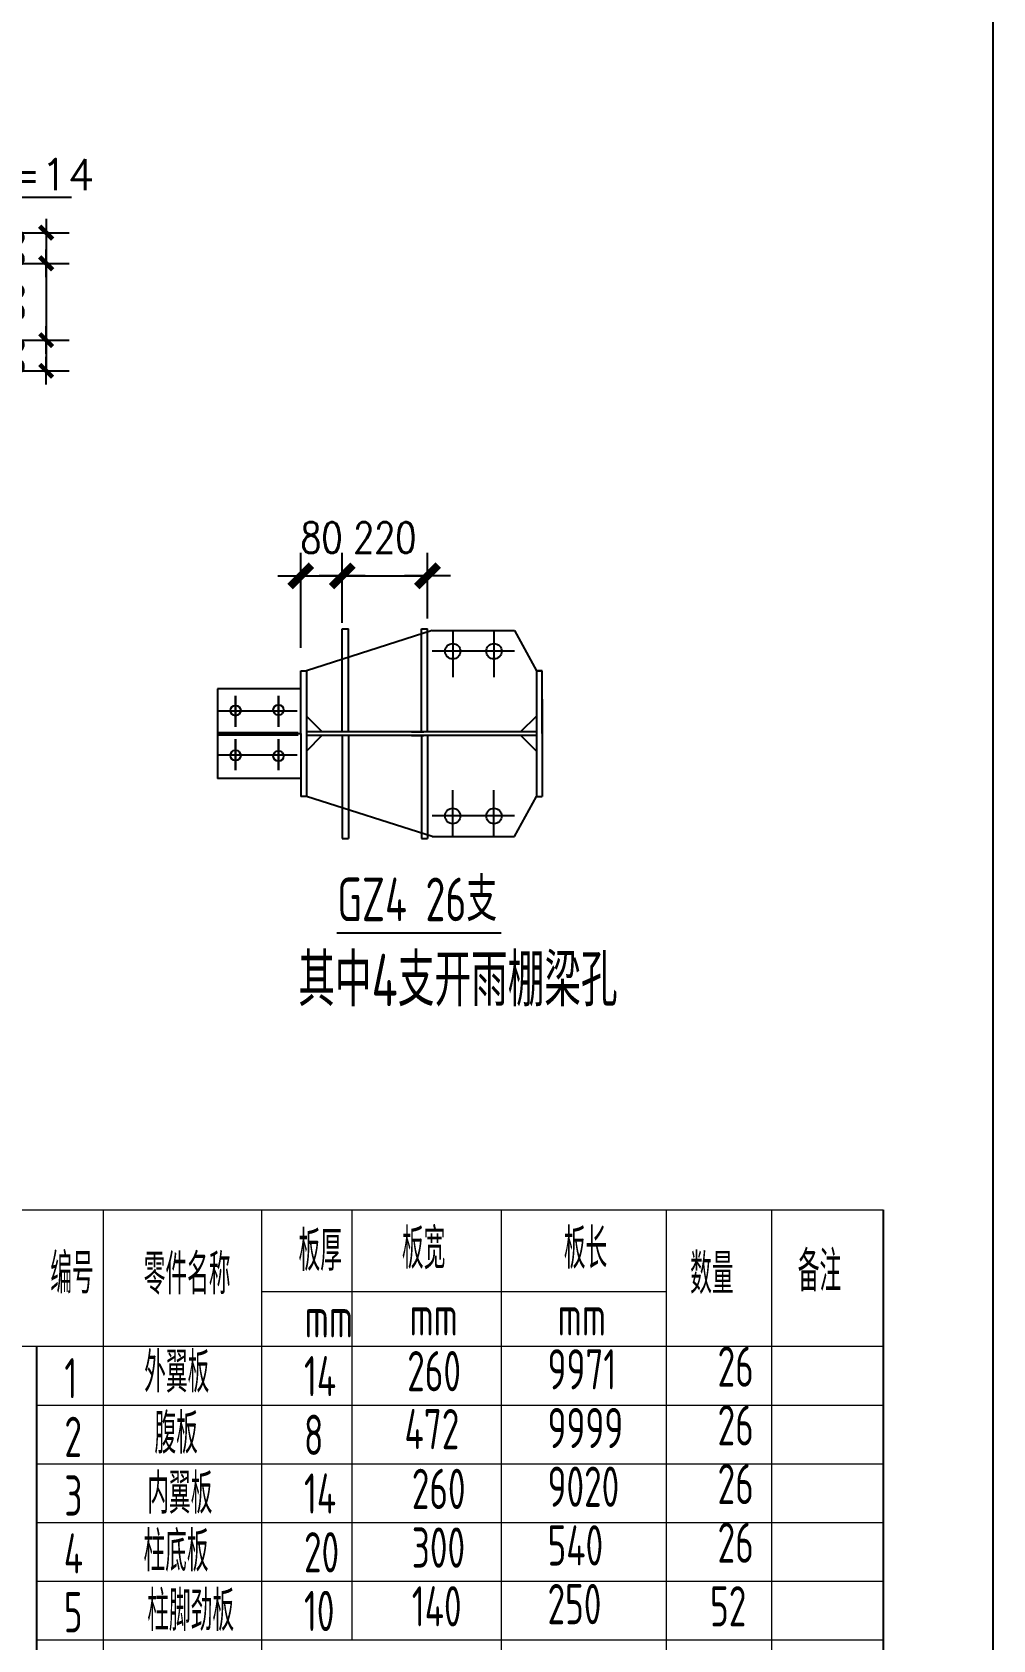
# Model space of a CAD drawing. Header units: millimetres. Extents: x 1471994 to 4527627, y -5186613 to -1927582.
# Drawn here: x 1506199 to 1509959, y -1994450 to -1988163 of the extents above; entities that cross this region are included whole.
import ezdxf

# ---------------------------------------------------------------- set-up
doc = ezdxf.new("R2010")
doc.units = ezdxf.units.MM
doc.header["$LTSCALE"] = 1000
doc.header["$PDMODE"] = 34
doc.linetypes.add('CENTER', pattern=[50.8, 31.75, -6.35, 6.35, -6.35])
doc.layers.add('轴线层', color=1, linetype='CENTER', lineweight=15)
doc.layers.add('钢架', color=7, linetype='Continuous', lineweight=25)
doc.styles.add('DIM_FONT', font='simplex.shx', dxfattribs={"width": 0.8, "bigfont": 'hztxt.shx'})
doc.styles.add('hz', font='gbenor.shx', dxfattribs={"width": 0.75, "height": 100, "bigfont": 'gbcbig.shx'})
doc.styles.get("Standard").update_dxf_attribs({"font": 'txt', "bigfont": 'gbcbig.shx'})
doc.styles.add('TSSD_Label', font='Tssdeng.shx', dxfattribs={"width": 0.7, "bigfont": 'hztxt.shx'})
doc.dimstyles.new('WGH(1)', dxfattribs={"dimscale": 1.2, "dimtxt": 100, "dimasz": 0.5, "dimexe": 75, "dimexo": 75, "dimgap": 75, "dimtad": 1, "dimdec": 0, "dimzin": 0, "dimdsep": 46, "dimtxsty": 'DIM_FONT', "dimblk1": '_DIMX', "dimblk2": '_DIMX', "dimsah": 1, "dimcen": 0.09, "dimclrd": 3, "dimclre": 3, "dimclrt": 7, "dimadec": 0, "dimazin": 0, "dimtfac": 1, "dimtdec": 0, "dimtix": 1, "dimtmove": 2, "dimatfit": 3, "dimldrblk": '_DIMX', "dimfxl": 1, "dimtolj": 1, "dimtzin": 0, "dimarcsym": 0})
doc.dimstyles.new('WGH(3)', dxfattribs={"dimscale": 1.2, "dimtxt": 100, "dimasz": 0.3, "dimexe": 75, "dimexo": 75, "dimgap": 75, "dimtad": 1, "dimdec": 0, "dimlfac": 0.333333, "dimzin": 0, "dimdsep": 46, "dimtxsty": 'DIM_FONT', "dimblk1": '_DIMX', "dimblk2": '_DIMX', "dimsah": 1, "dimcen": 0.09, "dimclrd": 3, "dimclre": 3, "dimclrt": 7, "dimazin": 0, "dimtfac": 1, "dimtdec": 0, "dimtix": 1, "dimtmove": 2, "dimatfit": 3, "dimldrblk": '_DIMX', "dimfxl": 1, "dimtolj": 1, "dimtzin": 0, "dimarcsym": 0})

# ---------------------------------------------------------------- blocks, each defined once
blk = doc.blocks.new('_DIMX')
blk.add_line((-150, 0), (150, 0))
at = {"const_width": 50}
blk.add_lwpolyline([(-70, -70), (70, 70)], dxfattribs=at)
blk = doc.blocks.new('*D632')
at = {"color": 3, "lineweight": -2}
for p, q in [((1505992.1, -1988947.4), (1506344, -1988947.4)), ((1506254, -1988947), (1506254, -1988946.7)), ((1506254, -1988947.4), (1506254, -1989067.4)), ((1505940.5, -1989067.4), (1506344, -1989067.4)), ((1506254, -1989067.8), (1506254, -1989068.1))]:
    blk.add_line(p, q, dxfattribs=at)
at = {"layer": 'Defpoints', "color": 0}
for p in [(1505902.1, -1988947.4), (1505850.5, -1989067.4), (1506254, -1989067.4)]:
    blk.add_point(p, dxfattribs=at)
at = {"color": 3, "lineweight": -2, "xscale": 0.36, "yscale": 0.36, "zscale": 0.36}
for p, rotation in [((1506254, -1988947.4), 270), ((1506254, -1989067.4), 90)]:
    blk.add_blockref('_DIMX', p, dxfattribs=dict(at, rotation=rotation))
at = {"color": 7, "insert": (1506104, -1989007.4), "char_height": 120, "attachment_point": 5, "rotation": 90, "style": 'DIM_FONT'}
blk.add_mtext('\\A1;30', dxfattribs=at)
blk = doc.blocks.new('*D633')
at = {"color": 3, "lineweight": -2}
for p, q in [((1505940.5, -1989067.4), (1506344, -1989067.4)), ((1506254, -1989067), (1506254, -1989066.7)), ((1506254, -1989067.4), (1506254, -1989367.4)), ((1505940.5, -1989367.4), (1506344, -1989367.4)), ((1506254, -1989367.8), (1506254, -1989368.1))]:
    blk.add_line(p, q, dxfattribs=at)
at = {"layer": 'Defpoints', "color": 0}
for p in [(1505850.5, -1989067.4), (1505850.5, -1989367.4), (1506254, -1989367.4)]:
    blk.add_point(p, dxfattribs=at)
at = {"color": 3, "lineweight": -2, "xscale": 0.36, "yscale": 0.36, "zscale": 0.36}
for p, rotation in [((1506254, -1989067.4), 270), ((1506254, -1989367.4), 90)]:
    blk.add_blockref('_DIMX', p, dxfattribs=dict(at, rotation=rotation))
at = {"color": 7, "insert": (1506104, -1989217.4), "char_height": 120, "attachment_point": 5, "rotation": 90, "style": 'DIM_FONT'}
blk.add_mtext('\\A1;80', dxfattribs=at)
blk = doc.blocks.new('*D634')
at = {"color": 3, "lineweight": -2}
for p, q in [((1505940.5, -1989367.4), (1506344, -1989367.4)), ((1506254, -1989367), (1506254, -1989366.7)), ((1506254, -1989367.4), (1506254, -1989487.4)), ((1505992.1, -1989487.4), (1506344, -1989487.4)), ((1506254, -1989487.8), (1506254, -1989488.1))]:
    blk.add_line(p, q, dxfattribs=at)
at = {"layer": 'Defpoints', "color": 0}
for p in [(1505850.5, -1989367.4), (1505902.1, -1989487.4), (1506254, -1989487.4)]:
    blk.add_point(p, dxfattribs=at)
at = {"color": 3, "lineweight": -2, "xscale": 0.36, "yscale": 0.36, "zscale": 0.36}
for p, rotation in [((1506254, -1989367.4), 270), ((1506254, -1989487.4), 90)]:
    blk.add_blockref('_DIMX', p, dxfattribs=dict(at, rotation=rotation))
at = {"color": 7, "insert": (1506104, -1989427.4), "char_height": 120, "attachment_point": 5, "rotation": 90, "style": 'DIM_FONT'}
blk.add_mtext('\\A1;30', dxfattribs=at)
blk = doc.blocks.new('*D671')
at = {"color": 3, "lineweight": -2}
for p, q in [((1507250.6, -1990570.7), (1507250.6, -1990199.6)), ((1507412.8, -1990406.5), (1507412.8, -1990199.6)), ((1507250, -1990289.6), (1507249.4, -1990289.6)), ((1507250.6, -1990289.6), (1507412.8, -1990289.6)), ((1507413.4, -1990289.6), (1507414, -1990289.6))]:
    blk.add_line(p, q, dxfattribs=at)
at = {"layer": 'Defpoints', "color": 0}
for p in [(1507412.8, -1990289.6), (1507412.8, -1990496.5), (1507250.6, -1990660.7)]:
    blk.add_point(p, dxfattribs=at)
at = {"color": 3, "lineweight": -2, "xscale": 0.6, "yscale": 0.6, "zscale": 0.6}
blk.add_blockref('_DIMX', (1507250.6, -1990289.6), dxfattribs=at)
at = {"color": 3, "lineweight": -2, "xscale": 0.6, "yscale": 0.6, "zscale": 0.6, "rotation": 180}
blk.add_blockref('_DIMX', (1507412.8, -1990289.6), dxfattribs=at)
at = {"color": 7, "insert": (1507331.7, -1990139.6), "char_height": 120, "attachment_point": 5, "style": 'DIM_FONT'}
blk.add_mtext('\\A1;80', dxfattribs=at)
blk = doc.blocks.new('*D670')
at = {"color": 3, "lineweight": -2}
for p, q in [((1507412.8, -1990472.9), (1507412.8, -1990199.6)), ((1507746.6, -1990456), (1507746.6, -1990199.6)), ((1507412.2, -1990289.6), (1507411.6, -1990289.6)), ((1507412.8, -1990289.6), (1507746.6, -1990289.6)), ((1507747.2, -1990289.6), (1507747.8, -1990289.6))]:
    blk.add_line(p, q, dxfattribs=at)
at = {"layer": 'Defpoints', "color": 0}
for p in [(1507746.6, -1990289.6), (1507746.6, -1990546), (1507412.8, -1990562.9)]:
    blk.add_point(p, dxfattribs=at)
at = {"color": 3, "lineweight": -2, "xscale": 0.6, "yscale": 0.6, "zscale": 0.6}
blk.add_blockref('_DIMX', (1507412.8, -1990289.6), dxfattribs=at)
at = {"color": 3, "lineweight": -2, "xscale": 0.6, "yscale": 0.6, "zscale": 0.6, "rotation": 180}
blk.add_blockref('_DIMX', (1507746.6, -1990289.6), dxfattribs=at)
at = {"color": 7, "insert": (1507579.7, -1990139.6), "char_height": 120, "attachment_point": 5, "style": 'DIM_FONT'}
blk.add_mtext('\\A1;220', dxfattribs=at)

msp = doc.modelspace()

# ---------------------------------------------------------------- linework, layer by layer
for p, q in [((1506005.2, -1988809), (1506352.9, -1988809)), ((1507412.8, -1990898.8), (1507412.8, -1990496.5)), ((1507412.8, -1990496.5), (1507436.8, -1990496.5)), ((1507436.8, -1990898.8), (1507436.8, -1990496.5)), ((1507722.6, -1990898.8), (1507722.6, -1990496.5)), ((1507722.6, -1990496.5), (1507746.6, -1990496.5)), ((1507722.6, -1990898.8), (1507722.6, -1990496.5)), ((1507722.6, -1990496.5), (1507746.6, -1990496.5)), ((1507746.6, -1990898.8), (1507746.6, -1990496.5)), ((1507746.6, -1990898.8), (1507746.6, -1990496.5)), ((1507764.8, -1990503.7), (1507273.3, -1990660.7)), ((1507764.8, -1990503.7), (1508087.4, -1990503.7)), ((1507845.5, -1990503.7), (1507845.5, -1990685.1)), ((1508006.7, -1990503.7), (1508006.7, -1990685.1)), ((1508087.4, -1990503.7), (1508172.9, -1990660.7)), ((1508087.4, -1990584.3), (1507764.8, -1990584.3)), ((1507250.6, -1990906.4), (1507250.6, -1990660.7)), ((1507250.6, -1990906.4), (1507250.6, -1990660.7)), ((1507250.6, -1990660.7), (1507273.3, -1990660.7)), ((1507273.3, -1990660.7), (1507273.3, -1991152.1)), ((1508195.6, -1990660.7), (1508172.9, -1990660.7)), ((1508172.9, -1990660.7), (1508172.9, -1991152.1)), ((1508172.9, -1990660.7), (1508195.6, -1990660.7)), ((1508195.6, -1990906.4), (1508195.6, -1990660.7)), ((1507250.6, -1990730.6), (1506924.7, -1990730.6)), ((1507333.7, -1990898.5), (1507273.3, -1990838)), ((1507333.7, -1990898.5), (1507273.3, -1990838)), ((1508112.4, -1990898.5), (1508172.9, -1990838)), ((1506924.7, -1990906.4), (1507250.6, -1990906.4)), ((1507250.6, -1990906.4), (1507250.6, -1991152.1)), ((1507250.6, -1990906.4), (1507250.6, -1991152.1)), ((1508172.9, -1990898.8), (1507273.3, -1990898.8)), ((1508172.9, -1990914), (1507273.3, -1990914)), ((1507333.7, -1990914.3), (1507273.3, -1990974.8)), ((1507333.7, -1990914.3), (1507273.3, -1990974.8)), ((1507412.8, -1990914), (1507412.8, -1991316.3)), ((1507436.8, -1990914), (1507436.8, -1991316.3)), ((1507684.3, -1990898.8), (1507708.3, -1990898.8)), ((1507684.3, -1990898.8), (1507708.3, -1990898.8)), ((1507684.3, -1990914), (1507708.3, -1990914)), ((1507684.3, -1990914), (1507708.3, -1990914)), ((1507708.5, -1990898.8), (1507732.5, -1990898.8)), ((1507708.5, -1990898.8), (1507732.5, -1990898.8)), ((1507708.5, -1990914), (1507732.5, -1990914)), ((1507708.5, -1990914), (1507732.5, -1990914)), ((1507722.6, -1990914), (1507722.6, -1991316.3)), ((1507746.6, -1990914), (1507746.6, -1991316.3)), ((1508112.4, -1990914.3), (1508172.9, -1990974.8)), ((1508195.6, -1990906.4), (1508195.6, -1991152.1)), ((1507250.6, -1991082.2), (1506924.7, -1991082.2)), ((1507845.5, -1991309.1), (1507845.5, -1991127.7)), ((1508006.7, -1991309.1), (1508006.7, -1991127.7)), ((1507273.3, -1991152.1), (1507250.6, -1991152.1)), ((1507764.8, -1991309.1), (1507273.3, -1991152.1)), ((1508087.4, -1991309.1), (1508172.9, -1991152.1)), ((1508172.9, -1991152.1), (1508195.6, -1991152.1)), ((1508087.4, -1991228.5), (1507764.8, -1991228.5)), ((1507412.8, -1991316.3), (1507436.8, -1991316.3)), ((1507722.6, -1991316.3), (1507746.6, -1991316.3)), ((1507764.8, -1991309.1), (1508087.4, -1991309.1)), ((1507391.9, -1991685.7), (1508034.8, -1991685.7)), ((1509529.5, -1992768.5), (1509529.5, -1999421))]:
    msp.add_line(p, q)
at = {"lineweight": -3}
for p, q in [((1506924.7, -1990730.6), (1506924.7, -1991082.2)), ((1506995.2, -1990880.1), (1506995.2, -1990759.1)), ((1506995.2, -1990759.1), (1506995.2, -1990880.1)), ((1507163.2, -1990880.1), (1507163.2, -1990759.1)), ((1507163.2, -1990759.1), (1507163.2, -1990880.1)), ((1508195.6, -1990772), (1508195.6, -1991040.8)), ((1506924.7, -1990817.9), (1507237.1, -1990817.9)), ((1506924.7, -1990901.4), (1507240.5, -1990901.4)), ((1506924.7, -1990911.4), (1507240.5, -1990911.4)), ((1506995.2, -1990927.8), (1506995.2, -1991048.7)), ((1506995.2, -1991048.7), (1506995.2, -1990927.8)), ((1507163.2, -1990927.8), (1507163.2, -1991048.7)), ((1507163.2, -1991048.7), (1507163.2, -1990927.8)), ((1506924.7, -1990989.9), (1507237.1, -1990989.9))]:
    msp.add_line(p, q, dxfattribs=at)
at = {"color": 1}
msp.add_line((1506217.6, -1999421), (1506217.6, -1993302.5), dxfattribs=at)
msp.add_lwpolyline([(1494808, -1988036.7), (1509959.5, -1988036.7), (1509959.5, -2000746.3), (1494808, -2000746.3)], close=True)
for centre in [(1507845.5, -1990584.3), (1508006.7, -1990584.3), (1507845.5, -1991228.5), (1508006.7, -1991228.5)]:
    msp.add_circle(centre, 30.2)
at = {"lineweight": -3}
for centre in [(1506995.2, -1990816.2), (1507163.2, -1990813.9), (1506995.2, -1990991.6), (1507163.2, -1990994)]:
    msp.add_circle(centre, 20.2, dxfattribs=at)
at = {"layer": '钢架', "lineweight": 13}
for p, q in [((1505751.8, -1992768.5), (1509529.5, -1992768.5)), ((1506477.7, -1992768.5), (1506477.7, -1999017.1)), ((1507097.3, -1992768.5), (1507097.3, -1996975.1)), ((1507451.1, -1992768.5), (1507451.1, -1994450.1)), ((1507451.1, -1992768.5), (1507451.1, -1994450.1)), ((1508035.2, -1992768.5), (1508035.2, -1997459.2)), ((1508680.2, -1992768.5), (1508680.2, -1999017.1)), ((1509092.8, -1992768.5), (1509092.8, -1999017.1)), ((1507097.3, -1993087.9), (1508680.2, -1993087.9)), ((1505751.8, -1993302.5), (1509529.5, -1993302.5)), ((1506217.6, -1993532), (1509529.5, -1993532)), ((1506217.6, -1993761.5), (1509529.5, -1993761.5)), ((1506217.6, -1993991), (1509529.5, -1993991)), ((1506217.6, -1993991), (1509529.5, -1993991)), ((1506217.6, -1994220.5), (1509529.5, -1994220.5)), ((1506217.6, -1994450.1), (1509529.5, -1994450.1))]:
    msp.add_line(p, q, dxfattribs=at)

# ---------------------------------------------------------------- texts
at = {"color": 0, "style": 'TSSD_Label', "width": 0.7}
for s, height, p in [('GZ4 26支', 170.7, (1507393.5, -1991640)), ('其中4支开雨棚梁孔', 204.84, (1507240.7, -1991972.6))]:
    msp.add_text(s, height=height, dxfattribs=at).set_placement(p)
at = {"layer": '轴线层', "color": 4, "linetype": 'ByBlock', "insert": (1506008.8, -1988659.2), "char_height": 122.5, "attachment_point": 1}
msp.add_mtext_dynamic_manual_height_columns('孔=14', width=1506.743, gutter_width=12.5, heights=[336], dxfattribs=at)
at = {"layer": '钢架', "lineweight": 13, "attachment_point": 1, "style": 'hz'}
for s, insert, char_height, width in [('板宽', (1507646.6, -1992841.4), 157.39, 645.006), ('板长', (1508280.2, -1992841.4), 157.39, 645.006), ('板厚', (1507241.8, -1992850.3), 157.39, 645.006), ('编号', (1506270.3, -1992938.8), 157.39, 645.006), ('零件名称', (1506635.9, -1992941.7), 157.39, 645.006), ('数量', (1508774.6, -1992940.4), 157.39, 645.006), ('备注', (1509196, -1992930.3), 157.39, 645.006), ('mm', (1507266.1, -1993110.8), 157.39, 645.006), ('mm', (1507676.4, -1993103.4), 157.39, 645.006), ('mm', (1508256.1, -1993103.4), 157.39, 645.006), ('外翼板', (1506637.7, -1993325.9), 157.39, 645.006), ('\\pi400,t600;    260', (1507011.2, -1993320.9), 157.386, 976.781), ('\\pi400,t600;    9971', (1507560.5, -1993313.8), 157.386, 976.781), ('\\pi400,t600;    26', (1508226, -1993303.2), 157.386, 976.781), ('1', (1506325.4, -1993348.4), 157.4, 645.006), ('\\pi400,t600;    14', (1506607.2, -1993340.6), 157.386, 976.781), ('2', (1506325.4, -1993577.9), 157.4, 645.006), ('腹板', (1506677.8, -1993564.6), 157.39, 645.006), ('\\pi400,t600;    8', (1506607.2, -1993570.1), 157.386, 976.781), ('\\pi400,t600;    472', (1507000.5, -1993547.6), 157.386, 976.781), ('\\pi400,t600;    9999', (1507560.5, -1993543.4), 157.386, 976.781), ('\\pi400,t600;    26', (1508226, -1993532.7), 157.386, 976.781), ('\\pi400,t600;    26', (1508226, -1993762.2), 157.386, 976.781), ('3', (1506325.4, -1993807.4), 157.4, 645.006), ('内翼板', (1506649.8, -1993799.4), 157.39, 645.006), ('\\pi400,t600;    14', (1506607.2, -1993799.6), 157.386, 976.781), ('\\pi400,t600;    260', (1507029.2, -1993781.4), 157.386, 976.781), ('\\pi400,t600;    9020', (1507560.5, -1993772.9), 157.386, 976.781), ('柱底板', (1506634.8, -1994025.5), 157.39, 645.006), ('\\pi400,t600;    300', (1507029.2, -1994011), 157.386, 976.781), ('\\pi400,t600;    540', (1507560.5, -1994002.4), 157.386, 976.781), ('\\pi400,t600;    26', (1508226, -1993991.7), 157.386, 976.781), ('4', (1506323.1, -1994034.1), 157.4, 645.006), ('\\pi400,t600;    20', (1506607.2, -1994029.2), 157.386, 976.781), ('5', (1506323.1, -1994263.6), 157.4, 645.006), ('柱脚劲板', (1506649.8, -1994258.4), 157.39, 645.006), ('\\pi400,t600;    10', (1506607.2, -1994258.7), 157.386, 976.781), ('\\pi400,t600;    140', (1507029.2, -1994240.5), 157.386, 976.781), ('\\pi400,t600;    250', (1507560.5, -1994231.9), 157.386, 976.781), ('\\pi400,t600;   52', (1508260.5, -1994240.5), 157.386, 976.781)]:
    msp.add_mtext(s, dxfattribs=dict(at, insert=insert, char_height=char_height, width=width))

# ---------------------------------------------------------------- dimensions: what is measured, and where the dimension line sits
for base, p1, p2, text, picture, middle in [((1506254, -1989067.4), (1505902.1, -1988947.4), (1505850.5, -1989067.4), '30', '*D632', (1506104, -1989007.4)), ((1506254, -1989367.4), (1505850.5, -1989067.4), (1505850.5, -1989367.4), '80', '*D633', (1506104, -1989217.4)), ((1506254, -1989487.4), (1505850.5, -1989367.4), (1505902.1, -1989487.4), '30', '*D634', (1506104, -1989427.4))]:
    dim = msp.add_linear_dim(base=base, p1=p1, p2=p2, angle=90, text=text, dimstyle='WGH(3)')
    dim.commit()
    dim.dimension.update_dxf_attribs({"geometry": picture, "text_midpoint": middle})
for base, p1, p2, text, picture, middle in [((1507412.8, -1990289.6), (1507250.6, -1990660.7), (1507412.8, -1990496.5), '80', '*D671', (1507331.7, -1990139.6)), ((1507746.6, -1990289.6), (1507412.8, -1990562.9), (1507746.6, -1990546), '220', '*D670', (1507579.7, -1990139.6))]:
    dim = msp.add_linear_dim(base=base, p1=p1, p2=p2, text=text, dimstyle='WGH(1)')
    dim.commit()
    dim.dimension.update_dxf_attribs({"geometry": picture, "text_midpoint": middle})

doc.saveas('drawing.dxf')
